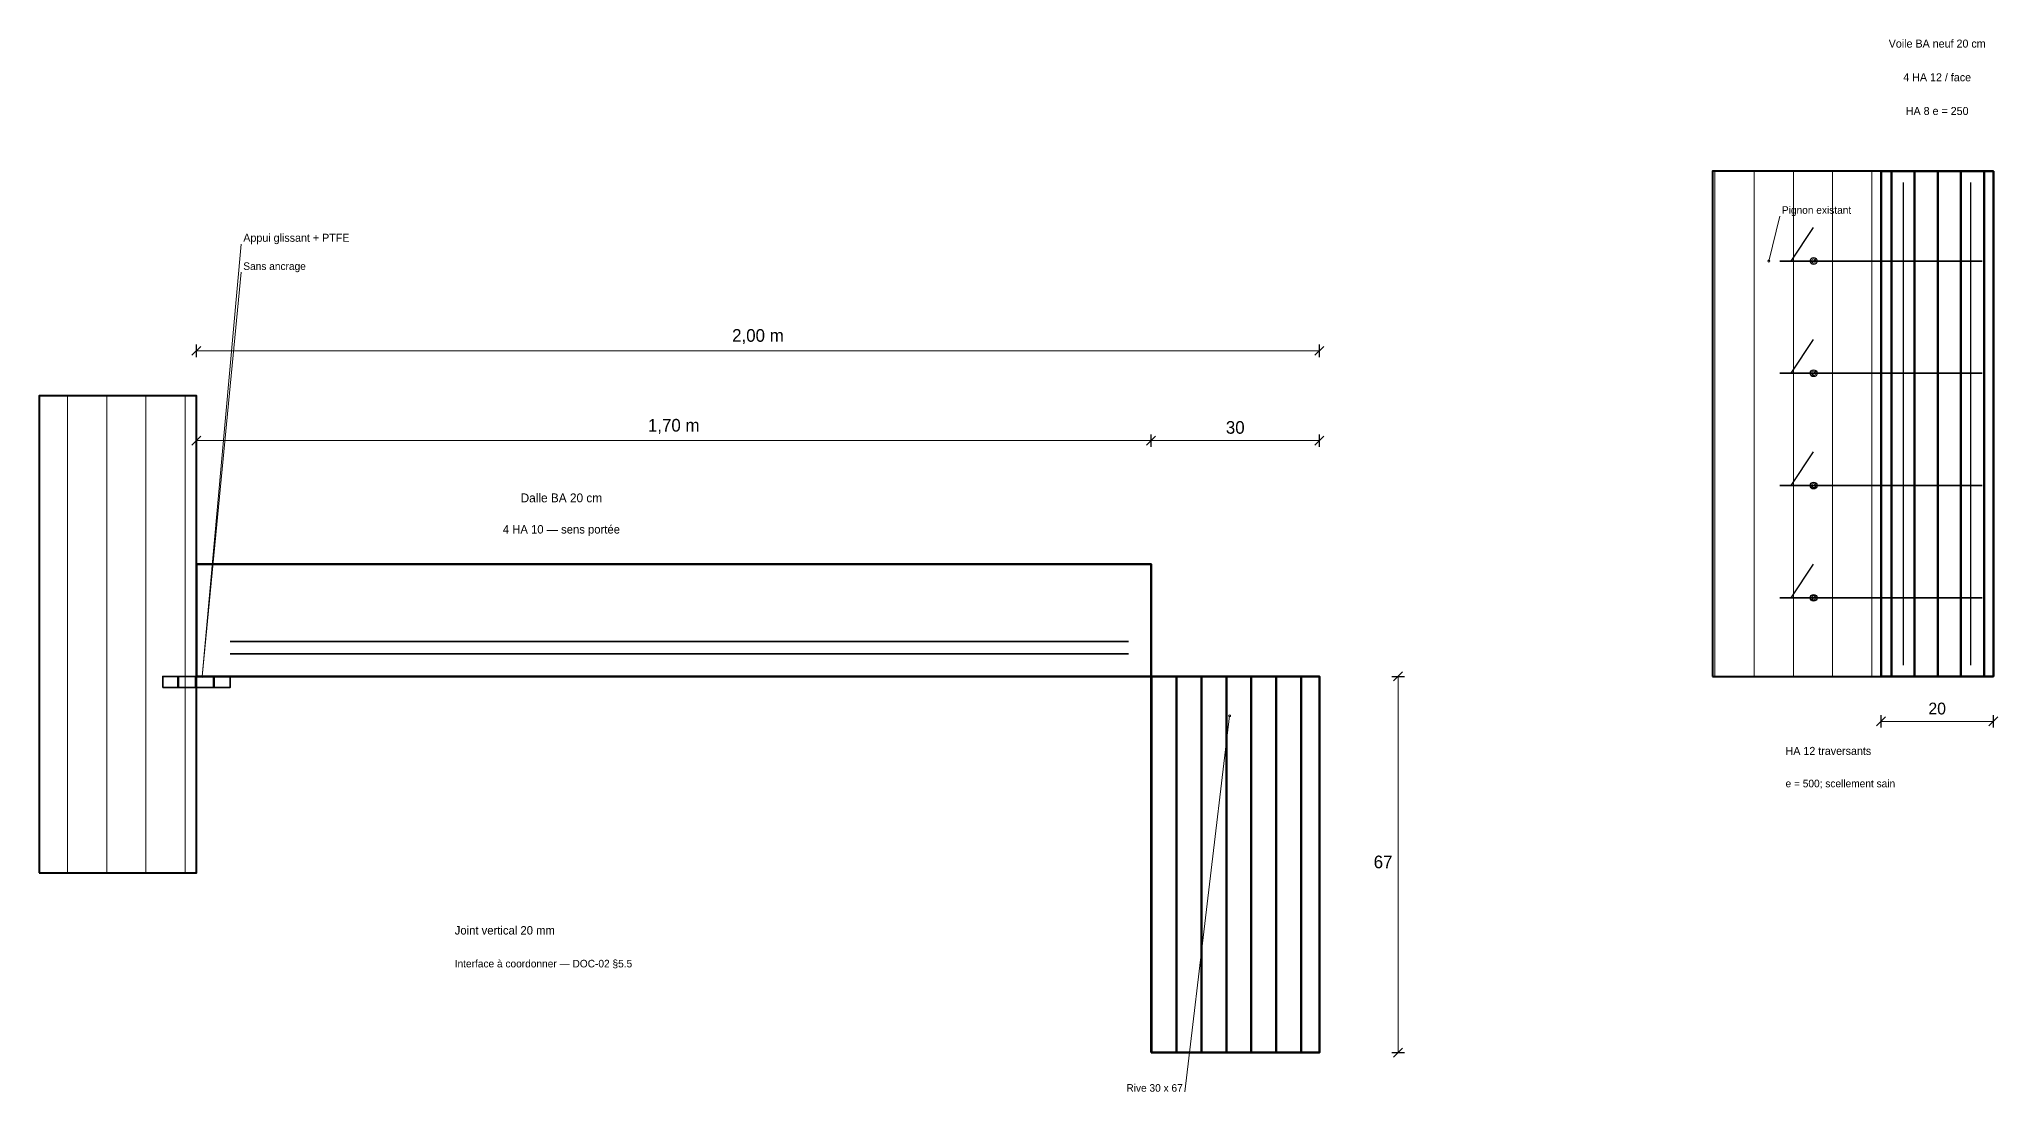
# Model space of a CAD drawing. Header units: centimetres. Extents: x -23 to 791, y -348 to 85.
# Drawn here: x 442 to 790.8, y -334 to -146.5 of the extents above; entities that cross this region are included whole.
import ezdxf

# ---------------------------------------------------------------- set-up
doc = ezdxf.new("R2010")
doc.units = ezdxf.units.CM
for name, color, linetype, lineweight in [('STR_ACIER_PROFILS', 6, 'CONTINUOUS', 50), ('STR_COFFRAGE_BA', 6, 'CONTINUOUS', 50), ('STR_COTATIONS_TEXTES', 7, 'CONTINUOUS', 25), ('STR_EXISTANT', 7, 'CONTINUOUS', 18), ('STR_FERRAILLAGE', 6, 'CONTINUOUS', 40)]:
    doc.layers.add(name, color=color, linetype=linetype, lineweight=lineweight)

msp = doc.modelspace()

# ---------------------------------------------------------------- hatches: boundary and pattern name
at = {"layer": 'STR_ACIER_PROFILS'}
h = msp.add_hatch(dxfattribs=at)
h.set_pattern_fill('ANSI31', angle=45)
h.paths.add_polyline_path([(464, -262), (476, -262), (476, -260), (464, -260)])
at = {"layer": 'STR_COFFRAGE_BA'}
h = msp.add_hatch(dxfattribs=at)
h.set_pattern_fill('ANSI31', scale=1.3, angle=45)
h.paths.add_polyline_path([(770, -260), (790, -260), (790, -170), (770, -170)])
h = msp.add_hatch(dxfattribs=at)
h.set_pattern_fill('ANSI31', scale=1.4, angle=45)
h.paths.add_polyline_path([(640, -327), (670, -327), (670, -260), (640, -260)])
at = {"layer": 'STR_EXISTANT'}
h = msp.add_hatch(dxfattribs=at)
h.set_pattern_fill('ANSI31', scale=2.2, angle=45)
h.paths.add_polyline_path([(740, -260), (770, -260), (770, -170), (740, -170)])
h = msp.add_hatch(dxfattribs=at)
h.set_pattern_fill('ANSI31', scale=2.2, angle=45)
h.paths.add_polyline_path([(442, -295), (470, -295), (470, -210), (442, -210)])

# ---------------------------------------------------------------- linework, layer by layer
at = {"layer": 'STR_ACIER_PROFILS', "lineweight": 35}
msp.add_lwpolyline([(464, -262), (476, -262), (476, -260), (464, -260), (464, -262)], dxfattribs=at)
at = {"layer": 'STR_COFFRAGE_BA', "lineweight": 50}
for points in [[(770, -260), (790, -260), (790, -170), (770, -170), (770, -260)], [(470, -260), (640, -260), (640, -240), (470, -240), (470, -260)], [(640, -327), (670, -327), (670, -260), (640, -260), (640, -327)]]:
    msp.add_lwpolyline(points, dxfattribs=at)
at = {"layer": 'STR_COTATIONS_TEXTES', "lineweight": 18}
for p, q in [((750, -186), (752, -178)), ((471, -260), (478, -183)), ((471, -260), (478, -188)), ((470, -202), (670, -202)), ((470, -218), (640, -218)), ((640, -218), (670, -218)), ((684, -327), (684, -260)), ((654, -267), (646, -334)), ((770, -268), (790, -268))]:
    msp.add_line(p, q, dxfattribs=at)
at = {"layer": 'STR_COTATIONS_TEXTES', "lineweight": 25}
for p, q in [((469.2, -202.8), (470.8, -201.2)), ((470, -203.125), (470, -200.875)), ((669.2, -202.8), (670.8, -201.2)), ((670, -203.125), (670, -200.875)), ((469.2, -218.8), (470.8, -217.2)), ((470, -219.125), (470, -216.875)), ((639.2, -218.8), (640.8, -217.2)), ((639.2, -218.8), (640.8, -217.2)), ((640, -219.125), (640, -216.875)), ((640, -219.125), (640, -216.875)), ((669.2, -218.8), (670.8, -217.2)), ((670, -219.125), (670, -216.875)), ((682.875, -260), (685.125, -260)), ((683.2, -260.8), (684.8, -259.2)), ((769.2, -268.8), (770.8, -267.2)), ((770, -269.125), (770, -266.875)), ((789.2, -268.8), (790.8, -267.2)), ((790, -269.125), (790, -266.875)), ((682.875, -327), (685.125, -327)), ((683.2, -327.8), (684.8, -326.2))]:
    msp.add_line(p, q, dxfattribs=at)
at = {"layer": 'STR_COTATIONS_TEXTES', "lineweight": 18}
for centre in [(750, -186), (471, -260), (471, -260), (654, -267)]:
    msp.add_circle(centre, 0.18, dxfattribs=at)
at = {"layer": 'STR_EXISTANT', "lineweight": 40}
for points in [[(740, -260), (770, -260), (770, -170), (740, -170), (740, -260)], [(442, -295), (470, -295), (470, -210), (442, -210), (442, -295)]]:
    msp.add_lwpolyline(points, dxfattribs=at)
at = {"layer": 'STR_FERRAILLAGE', "lineweight": 30}
for p, q in [((774, -258), (774, -172)), ((786, -258), (786, -172)), ((754, -186), (758, -180)), ((754, -206), (758, -200)), ((754, -226), (758, -220)), ((754, -246), (758, -240))]:
    msp.add_line(p, q, dxfattribs=at)
at = {"layer": 'STR_FERRAILLAGE', "lineweight": 35}
for p, q in [((752, -186), (788, -186)), ((752, -206), (788, -206)), ((752, -226), (788, -226)), ((752, -246), (788, -246)), ((476, -253.8), (636, -253.8)), ((476, -256), (636, -256))]:
    msp.add_line(p, q, dxfattribs=at)
at = {"layer": 'STR_FERRAILLAGE', "lineweight": 25}
for p, q in [((757.5758, -186.4242), (758.4242, -185.5758)), ((757.5758, -206.4242), (758.4242, -205.5758)), ((757.5758, -226.4242), (758.4242, -225.5758)), ((757.5758, -246.4242), (758.4242, -245.5758))]:
    msp.add_line(p, q, dxfattribs=at)
for centre in [(758, -186), (758, -206), (758, -226), (758, -246)]:
    msp.add_circle(centre, 0.6, dxfattribs=at)
at = {"layer": 'STR_FERRAILLAGE', "lineweight": 13}
for centre in [(758, -186), (758, -206), (758, -226), (758, -246)]:
    msp.add_circle(centre, 0.36, dxfattribs=at)

# ---------------------------------------------------------------- texts
at = {"layer": 'STR_COTATIONS_TEXTES'}
for s, insert, char_height, attachment_point in [('Voile BA neuf 20 cm', (780, -148), 1.425, 8), ('4 HA 12 / face', (780, -154), 1.425, 8), ('HA 8 e = 250', (780, -160), 1.425, 8), ('Pignon existant', (752.35, -178), 1.35, 7), ('Appui glissant + PTFE', (478.35, -183), 1.425, 7), ('Sans ancrage', (478.35, -188), 1.35, 7), ('2,00 m', (570, -200.8), 2.25, 8), ('1,70 m', (555, -216.8), 2.25, 8), ('30', (655, -216.8), 2.25, 8), ('Dalle BA 20 cm', (535, -229), 1.575, 8), ('4 HA 10 — sens portée', (535, -235), 1.5, 8), ('20', (780, -266.8), 2.1, 8), ('HA 12 traversants', (753, -274), 1.425, 7), ('e = 500; scellement sain', (753, -280), 1.35, 7), ('67', (683, -294.2), 2.25, 9), ('Joint vertical 20 mm', (516, -306), 1.5, 7), ('Interface à coordonner — DOC-02 §5.5', (516, -312), 1.35, 7), ('Rive 30 x 67', (645.65, -334), 1.35, 9)]:
    msp.add_mtext(s, dxfattribs=dict(at, insert=insert, char_height=char_height, attachment_point=attachment_point))

doc.saveas('drawing.dxf')
